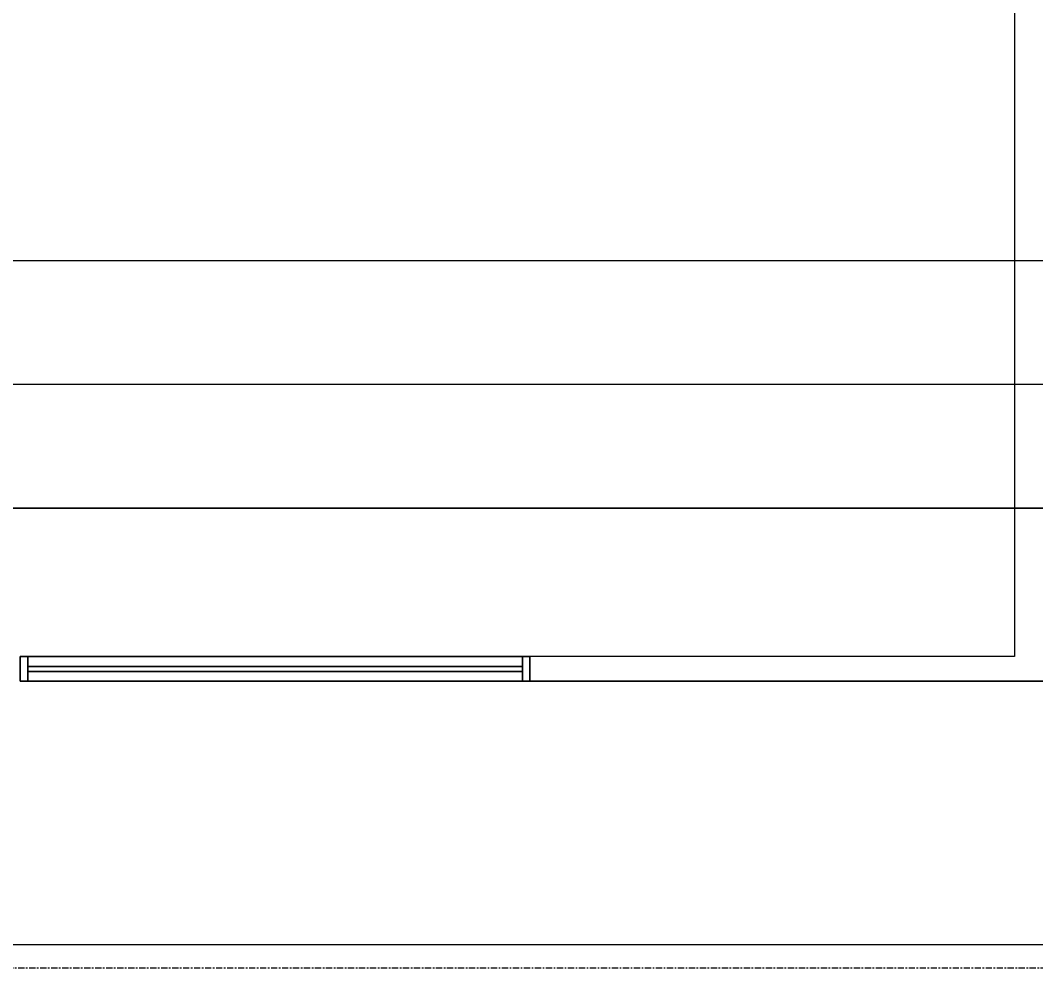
# Model space of a CAD drawing. Header units: millimetres. Extents: x -22227 to 20275, y 15053 to 61060.
# Drawn here: x -14989 to -12936, y 44400 to 46353 of the extents above; entities that cross this region are included whole.
import ezdxf

# ---------------------------------------------------------------- set-up
doc = ezdxf.new("R2010")
doc.units = ezdxf.units.MM
doc.linetypes.add('Grid Line', pattern=[22.225, 12.7, -3.175, 3.175, -3.175])
for name, color, linetype, lineweight in [('A-ANNO-DIMS', 7, 'Continuous', 9), ('A-ANNO-DIMS-170', 7, 'Continuous', 9), ('A-WALL', 7, 'Continuous', 9), ('M-HVAC-DUCT', 7, 'Continuous', 18), ('M-HVAC-DUCT-CNTR', 7, 'Continuous', 5), ('S-GRID', 7, 'Continuous', 9)]:
    doc.layers.add(name, color=color, linetype=linetype, lineweight=lineweight)
doc.layers.add('A-FLOR', color=7, linetype='Continuous', lineweight=9, true_color=0x007f00)
doc.layers.add('A-GLAZ', color=7, linetype='Continuous', lineweight=9, true_color=0x00007f)
doc.styles.add('Arial_3', font='arial.ttf', dxfattribs={"width": 0.8, "height": 255})
doc.dimstyles.new('AK_DIM_2_0_Arial_đỏ', dxfattribs={"dimscale": 304.8, "dimtxt": 260.166147, "dimasz": 0.278871, "dimexe": 0.278871, "dimexo": 0.278871, "dimgap": 0.055774, "dimtad": 1, "dimdec": 0, "dimzin": 0, "dimdsep": 46, "dimtxsty": 'Arial_3', "dimblk1": 'OBLIQUE', "dimblk2": 'OBLIQUE', "dimsah": 1, "dimcen": 0.09, "dimadec": 0, "dimazin": 0, "dimtfac": 1, "dimtdec": 4, "dimtix": 1, "dimtmove": 0, "dimatfit": 3, "dimfxl": 1, "dimtvp": 1, "dimtolj": 1, "dimtzin": 0, "dimarcsym": 2})

# ---------------------------------------------------------------- blocks, each defined once
blk = doc.blocks.new('AK_OViewTuongPanel - 1000x1200-V22-MẶT BẰNG HỆ THỐNG GIÓ TƯƠI')
at = {"layer": 'A-GLAZ', "color": 254, "true_color": 0xe0e0ef}
for p, q in [((-515, 25), (-500, 25)), ((-500, 25), (-500, 5)), ((500, 25), (515, 25)), ((500, 5), (500, 25)), ((-500, -5), (-500, -25)), ((500, -25), (500, -5)), ((-500, -25), (-515, -25)), ((515, -25), (500, -25))]:
    blk.add_line(p, q, dxfattribs=at)
at = {"layer": 'A-GLAZ', "color": 7, "true_color": 0xececf5}
for p, q in [((-515, -25), (-515, 25)), ((515, 25), (515, -25)), ((-500, -5), (-500, 5)), ((-500, 5), (-500, -5)), ((500, 5), (500, -5)), ((500, -5), (500, 5))]:
    blk.add_line(p, q, dxfattribs=at)
at = {"layer": 'A-GLAZ', "color": 9, "true_color": 0xaaaad4}
for p, q in [((-515, 25), (-515, -25)), ((-500, 25), (-515, 25)), ((500, 25), (-500, 25)), ((-500, -25), (-500, 25)), ((515, 25), (500, 25)), ((500, 25), (500, -25)), ((515, -25), (515, 25)), ((500, 5), (-500, 5)), ((-500, 5), (-500, -5)), ((500, -5), (500, 5)), ((-500, -5), (500, -5)), ((-515, -25), (-500, -25)), ((-500, -25), (500, -25)), ((500, -25), (515, -25))]:
    blk.add_line(p, q, dxfattribs=at)
at = {"layer": 'A-GLAZ', "color": 254, "true_color": 0xcccce5}
for p, q in [((-500, 25), (500, 25)), ((-500, 5), (500, 5)), ((500, -5), (-500, -5)), ((500, -25), (-500, -25))]:
    blk.add_line(p, q, dxfattribs=at)
blk = doc.blocks.new('AK-SGS-M3-A_rvt-1-MẶT BẰNG HỆ THỐNG GIÓ TƯƠI')
at = {"layer": 'A-WALL', "color": 253, "true_color": 0xaaaaaa}
for p, q in [((-12978.6, 49740.4), (-12978.6, 45066.9)), ((-12978.6, 45066.9), (-13958.6, 45066.9)), ((-13958.6, 45016.9), (-12783.6, 45016.9))]:
    blk.add_line(p, q, dxfattribs=at)
at = {"layer": 'A-WALL', "color": 254, "true_color": 0xcccccc}
for p, q in [((-12978.6, 49740.4), (-12978.6, 45066.9)), ((-14973.6, 45066.9), (-13973.6, 45066.9)), ((-12978.6, 45066.9), (-13958.6, 45066.9)), ((-13973.6, 45016.9), (-14973.6, 45016.9)), ((-13958.6, 45016.9), (-12783.6, 45016.9))]:
    blk.add_line(p, q, dxfattribs=at)
at = {"layer": 'A-WALL', "color": 7, "true_color": 0xececec}
for p, q in [((-14973.6, 45066.9), (-14988.6, 45066.9)), ((-13958.6, 45066.9), (-13973.6, 45066.9)), ((-13958.6, 45066.9), (-13958.6, 45016.9)), ((-14988.6, 45016.9), (-14973.6, 45016.9)), ((-13973.6, 45016.9), (-13958.6, 45016.9))]:
    blk.add_line(p, q, dxfattribs=at)
at = {"layer": 'A-WALL', "color": 254, "true_color": 0xe0e0e0}
for p, q in [((-14988.6, 45066.9), (-14973.6, 45066.9)), ((-13973.6, 45066.9), (-14973.6, 45066.9)), ((-13973.6, 45066.9), (-13958.6, 45066.9)), ((-13958.6, 45066.9), (-13958.6, 45016.9)), ((-14973.6, 45016.9), (-14988.6, 45016.9)), ((-14973.6, 45016.9), (-13973.6, 45016.9)), ((-13958.6, 45016.9), (-13973.6, 45016.9))]:
    blk.add_line(p, q, dxfattribs=at)
at = {"layer": 'A-GLAZ', "color": 9, "lineweight": 9, "true_color": 0xaaaad4, "rotation": 180}
blk.add_blockref('AK_OViewTuongPanel - 1000x1200-V22-MẶT BẰNG HỆ THỐNG GIÓ TƯƠI', (-14473.6, 45041.9), dxfattribs=at)
blk = doc.blocks.new('AK-SGS-M3-Hrvt_rvt-1-MẶT BẰNG HỆ THỐNG GIÓ TƯƠI')
at = {"layer": 'A-FLOR', "color": 7, "true_color": 0xf3f9f3}
for p, q in [((-14973.6, 45016.9), (-14988.6, 45016.9)), ((-13958.6, 45016.9), (-13973.6, 45016.9))]:
    blk.add_line(p, q, dxfattribs=at)
at = {"layer": 'A-FLOR', "color": 7, "true_color": 0xecf5ec}
for p, q in [((-14988.6, 45016.9), (-14973.6, 45016.9)), ((-13973.6, 45016.9), (-14973.6, 45016.9)), ((-13973.6, 45016.9), (-13958.6, 45016.9))]:
    blk.add_line(p, q, dxfattribs=at)
at = {"layer": 'A-FLOR', "color": 254, "true_color": 0xe0efe0}
for p, q in [((-14973.6, 45016.9), (-13973.6, 45016.9)), ((-12743.6, 45016.9), (-13958.6, 45016.9))]:
    blk.add_line(p, q, dxfattribs=at)
at = {"layer": 'A-FLOR', "color": 254, "true_color": 0xcce5cc}
blk.add_line((-13958.6, 45016.9), (-12743.6, 45016.9), dxfattribs=at)
at = {"layer": 'M-HVAC-DUCT', "color": 4, "true_color": 0x00ffff}
for p, q in [((-18348.6, 45866.9), (-6371, 45866.9)), ((-18348.6, 45866.9), (-6371, 45866.9)), ((-6371, 45366.9), (-18348.6, 45366.9)), ((-18348.6, 45366.9), (-6371, 45366.9))]:
    blk.add_line(p, q, dxfattribs=at)
at = {"layer": 'M-HVAC-DUCT-CNTR', "color": 4, "true_color": 0x00ffff}
blk.add_line((-6371, 45616.9), (-18348.6, 45616.9), dxfattribs=at)
blk = doc.blocks.new('DIMBLOCK22-MẶT BẰNG HỆ THỐNG GIÓ TƯƠI')
at = {"layer": 'A-ANNO-DIMS-170', "color": 1, "true_color": 0xff0000}
for p, q in [((-18348.6, 44484.7), (-18348.6, 45281.9)), ((-6371, 44484.7), (-6371, 45281.9)), ((-18348.6, 44484.7), (-18306.1, 44527.2)), ((-6371, 44484.7), (-6328.5, 44527.2)), ((-18348.6, 44484.7), (-18391.1, 44442.2)), ((-18348.6, 44484.7), (-6371, 44484.7)), ((-18348.6, 44484.7), (-18348.6, 44399.7)), ((-6371, 44484.7), (-6413.5, 44442.2)), ((-6371, 44484.7), (-6371, 44399.7))]:
    blk.add_line(p, q, dxfattribs=at)
at = {"layer": 'A-ANNO-DIMS-170', "color": 0, "insert": (-12750, 44832.8), "char_height": 255, "width": 936.598, "attachment_point": 1, "line_spacing_factor": 0.941778, "style": 'Arial_3'}
blk.add_mtext('11978', dxfattribs=at)
blk = doc.blocks.new('_Oblique')
at = {"color": 0, "linetype": 'ByBlock', "lineweight": -2}
blk.add_line((-0.5, -0.5), (0.5, 0.5), dxfattribs=at)

msp = doc.modelspace()

# ---------------------------------------------------------------- linework, layer by layer
at = {"layer": 'S-GRID', "linetype": 'Grid Line'}
msp.add_line((15334.6, 44436.9), (-21036.6, 44436.9), dxfattribs=at)

# ---------------------------------------------------------------- block references
at = {"lineweight": 5}
for name in ['AK-SGS-M3-Hrvt_rvt-1-MẶT BẰNG HỆ THỐNG GIÓ TƯƠI', 'AK-SGS-M3-A_rvt-1-MẶT BẰNG HỆ THỐNG GIÓ TƯƠI']:
    msp.add_blockref(name, (0, 0), dxfattribs=at)

# ---------------------------------------------------------------- dimensions: what is measured, and where the dimension line sits
at = {"layer": 'A-ANNO-DIMS', "color": 1, "true_color": 0xff0000}
dim = msp.add_linear_dim(base=(-6371, 44484.7), p1=(-18348.6, 45366.9), p2=(-6371, 45366.9), dimstyle='AK_DIM_2_0_Arial_đỏ', override={"dimpost": '<>', "dimfxl": 11977.620697}, dxfattribs=at)
dim.commit()
dim.dimension.update_dxf_attribs({"geometry": 'DIMBLOCK22-MẶT BẰNG HỆ THỐNG GIÓ TƯƠI', "text_midpoint": (-12359.8, 44631.9)})

doc.saveas('drawing.dxf')
